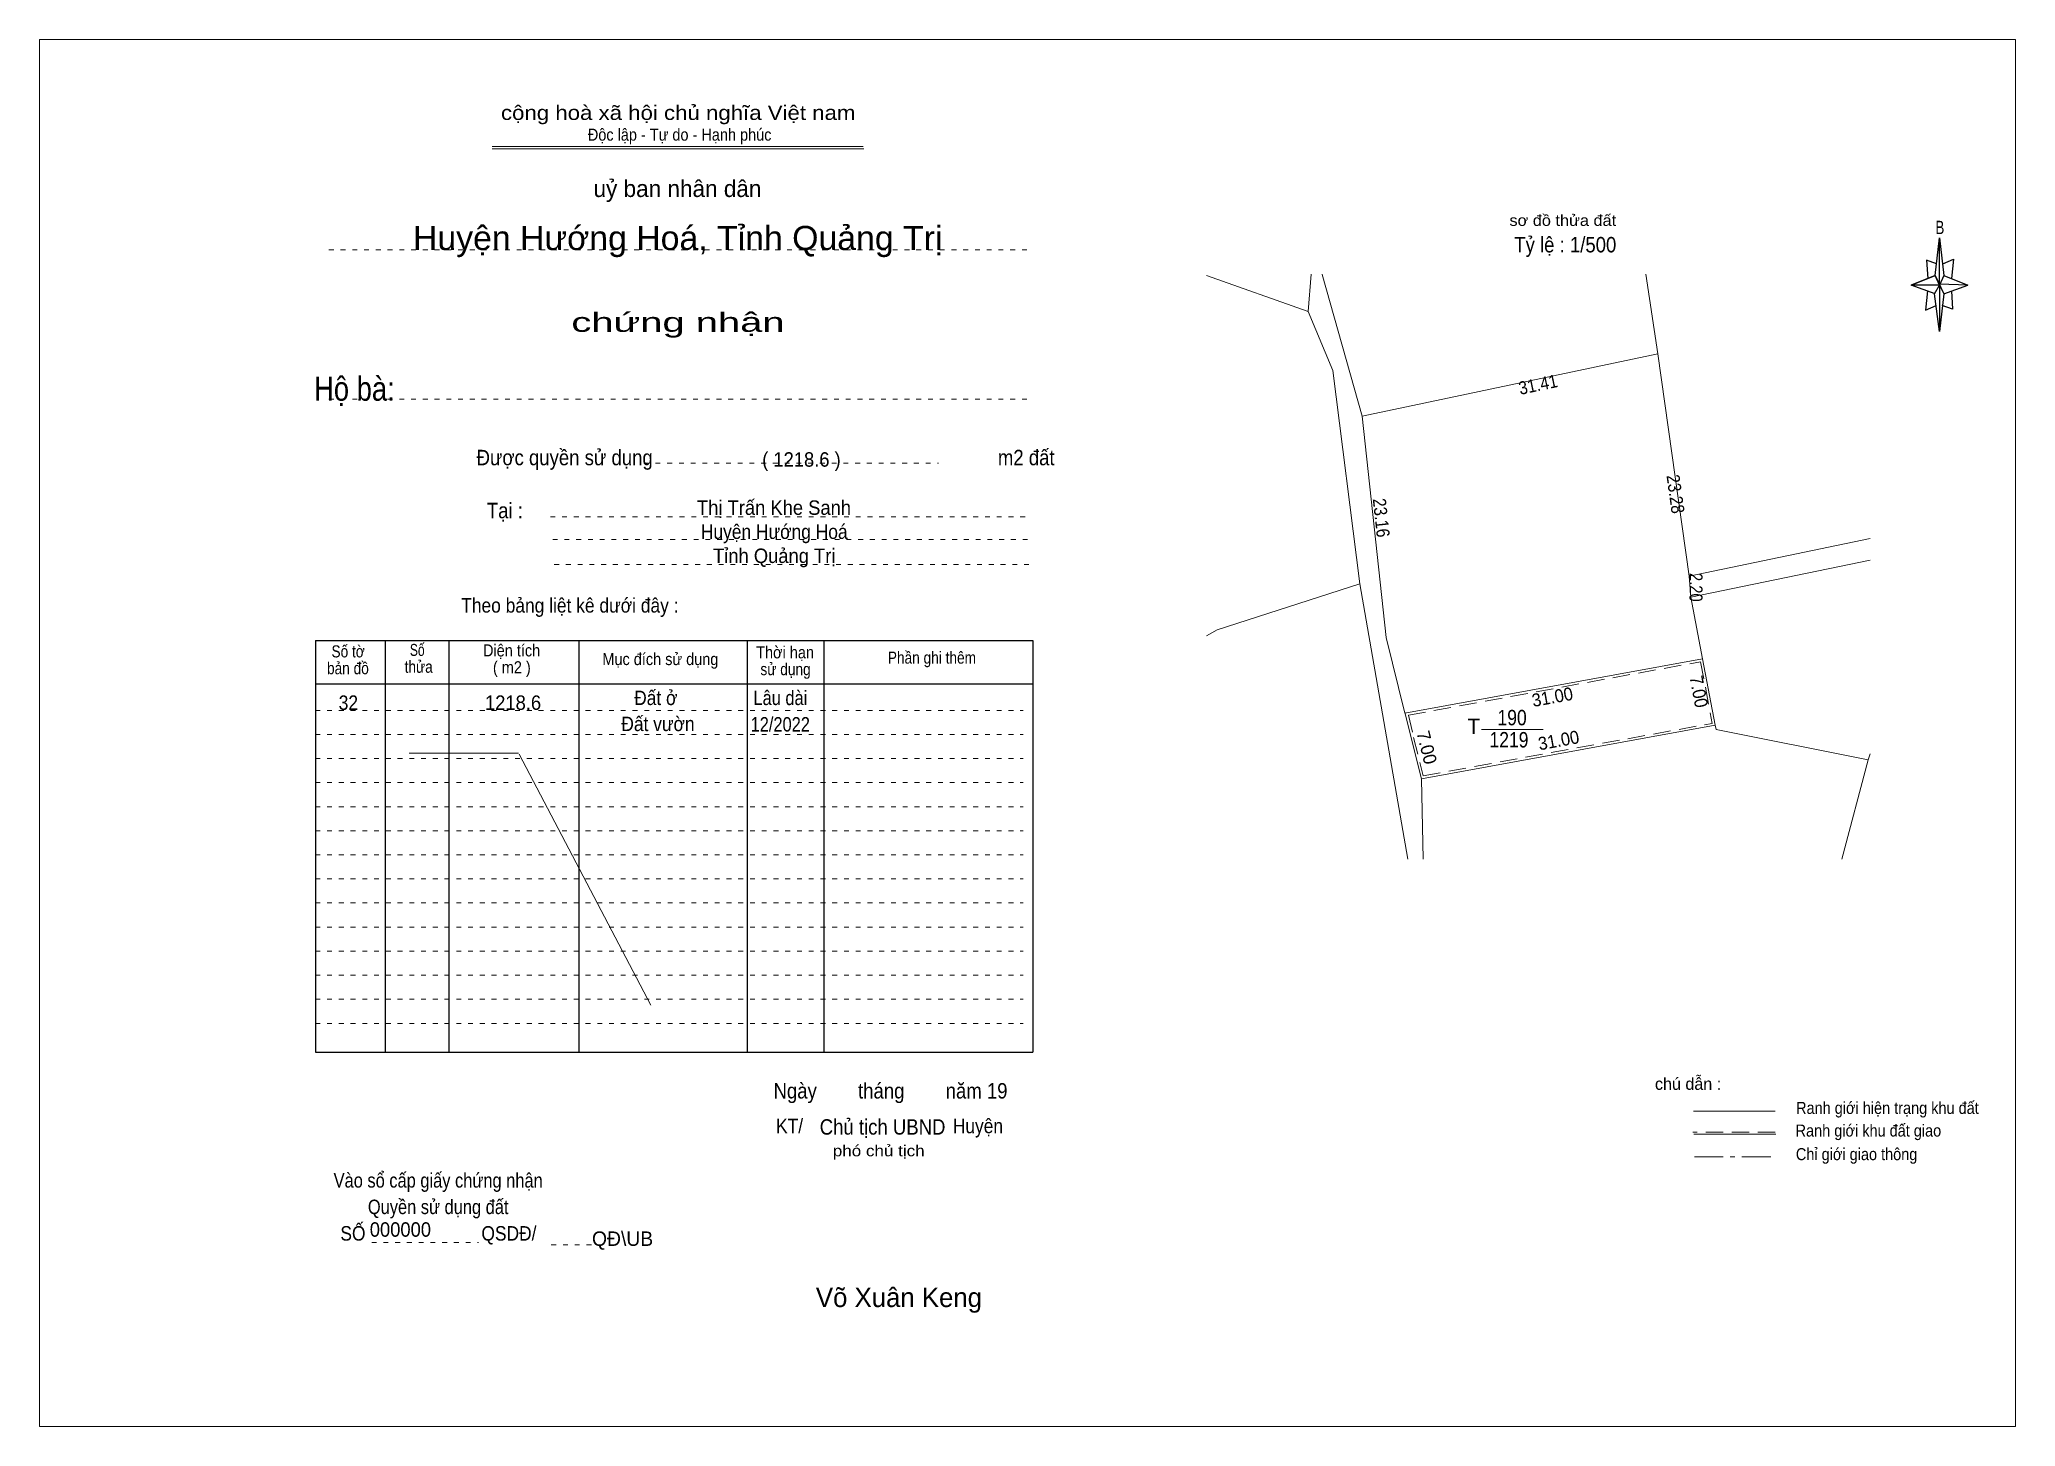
# Model space of a CAD drawing. Header units: centimetres. Extents: x -0.5 to 40.5, y 0 to 28.8.
import ezdxf
from ezdxf.enums import TextEntityAlignment as Align

# ---------------------------------------------------------------- set-up
doc = ezdxf.new("R2010")
doc.units = ezdxf.units.CM
doc.header["$LTSCALE"] = 0.12
for name, pattern in [('DOT_DASHED', [7.7, 5, -1.2, 0.3, -1.2]), ('DOTTED', [1.5, 0.3, -1.2]), ('MEDIUM_DASHED', [4.5, 3, -1.5])]:
    doc.linetypes.add(name, pattern=pattern)
for name, color, linetype, lineweight in [('1', 7, 'DOTTED', 13), ('33', 7, 'Continuous', 13), ('34', 7, 'Continuous', 13), ('5', 7, 'Continuous', 13), ('50', 7, 'Continuous', 25)]:
    doc.layers.add(name, color=color, linetype=linetype, lineweight=lineweight)
doc.layers.add('51', color=7, linetype='Continuous')

msp = doc.modelspace()

# ---------------------------------------------------------------- linework, layer by layer
at = {"layer": '1', "linetype": 'Continuous'}
for p, q in [((8.91, 26.55), (16.62, 26.55)), ((8.91, 26.5), (16.63, 26.5))]:
    msp.add_line(p, q, dxfattribs=at)
at = {"layer": '1'}
for p, q in [((5.52, 24.4), (20.02, 24.4)), ((5.52, 21.3), (20.02, 21.3)), ((12.06, 19.97), (18.18, 19.97)), ((10.12, 18.86), (20.06, 18.86)), ((10.17, 18.39), (20.11, 18.39)), ((10.2, 17.87), (20.14, 17.87)), ((5.24, 14.84), (19.94, 14.84)), ((5.24, 14.34), (19.94, 14.34)), ((5.24, 13.84), (19.94, 13.84)), ((5.24, 13.34), (19.94, 13.34)), ((5.24, 12.84), (19.94, 12.84)), ((5.24, 12.34), (19.94, 12.34)), ((5.24, 11.84), (19.94, 11.84)), ((5.24, 11.34), (19.94, 11.34)), ((5.24, 10.84), (19.94, 10.84)), ((5.24, 10.34), (19.94, 10.34)), ((5.24, 9.84), (19.94, 9.84)), ((5.24, 9.34), (19.94, 9.34)), ((5.24, 8.84), (19.94, 8.84)), ((5.24, 8.34), (19.94, 8.34)), ((6.41, 3.79), (8.63, 3.79)), ((10.14, 3.74), (11.2, 3.74))]:
    msp.add_line(p, q, dxfattribs=at)
at = {"layer": '1', "linetype": 'Continuous', "lineweight": 25}
for p, q in [((5.24, 16.29), (20.14, 16.29)), ((5.24, 16.29), (5.24, 7.74)), ((6.69, 16.29), (6.69, 7.74)), ((8.01, 16.29), (8.01, 7.74)), ((10.71, 16.29), (10.71, 7.74)), ((14.21, 16.29), (14.21, 7.74)), ((15.8, 16.29), (15.8, 7.74)), ((20.14, 16.29), (20.14, 7.74)), ((5.24, 15.39), (20.14, 15.39)), ((5.24, 7.74), (20.14, 7.74))]:
    msp.add_line(p, q, dxfattribs=at)
at = {"layer": '1', "linetype": 'Continuous'}
msp.add_lwpolyline([(-0.49, -0.03), (40.55, -0.03), (40.55, 28.77), (-0.49, 28.77)], close=True, dxfattribs=at)
at = {"layer": '33'}
msp.add_line((29.46, 14.44), (30.74, 14.44), dxfattribs=at)
at = {"layer": '34'}
for p, q in [((33.12, 22.24), (32.87, 23.9)), ((33.77, 17.63), (37.53, 18.41)), ((33.81, 17.19), (37.53, 17.96)), ((26.93, 17.47), (27.93, 11.75)), ((28.21, 13.42), (34.31, 14.53)), ((36.94, 11.75), (37.49, 13.81)), ((37.53, 13.94), (37.49, 13.81)), ((28.21, 13.42), (28.25, 11.75))]:
    msp.add_line(p, q, dxfattribs=at)
at = {"layer": '34', "linetype": 'MEDIUM_DASHED'}
msp.add_line((28.25, 13.48), (34.25, 14.57), dxfattribs=at)
at = {"layer": '34'}
for points in [[(25.92, 23.9), (25.86, 23.12), (23.75, 23.87)], [(26.15, 23.9), (26.15, 23.89), (26.98, 20.95)], [(25.86, 23.12), (26.37, 21.9), (26.93, 17.47)], [(34.05, 15.91), (33.81, 17.19), (33.77, 17.63), (33.12, 22.24), (26.98, 20.95), (27.48, 16.35), (27.87, 14.78)], [(26.93, 17.47), (23.97, 16.51), (23.75, 16.39)], [(37.49, 13.81), (34.33, 14.44), (34.31, 14.53)]]:
    msp.add_lwpolyline(points, dxfattribs=at)
at = {"layer": '5'}
for points in [[(27.87, 14.78), (34.05, 15.91), (34.31, 14.53)], [(27.87, 14.8), (28, 14.27), (28.21, 13.42)]]:
    msp.add_lwpolyline(points, dxfattribs=at)
at = {"layer": '5', "linetype": 'MEDIUM_DASHED'}
for points in [[(27.94, 14.74), (34.01, 15.85), (34.25, 14.57)], [(27.94, 14.74), (28.05, 14.28), (28.25, 13.48)]]:
    msp.add_lwpolyline(points, dxfattribs=at)
at = {"layer": '50'}
for p, q in [((38.88, 23.87), (38.97, 24.65)), ((39.06, 23.87), (39.56, 23.67)), ((38.88, 23.49), (38.38, 23.67)), ((39.06, 23.49), (38.97, 22.71)), ((39.22, 23.55), (39.24, 23.17)), ((39.24, 23.17), (39.03, 23.25))]:
    msp.add_line(p, q, dxfattribs=at)
at = {"layer": '50', "lineweight": 13}
for p, q in [((7.19, 13.95), (9.46, 13.95)), ((9.47, 13.93), (12.21, 8.72)), ((35.56, 6.52), (33.86, 6.52)), ((35.57, 6.04), (33.87, 6.04))]:
    msp.add_line(p, q, dxfattribs=at)
at = {"layer": '50', "linetype": 'MEDIUM_DASHED', "lineweight": 13}
msp.add_line((35.56, 6.08), (33.85, 6.08), dxfattribs=at)
at = {"layer": '50', "linetype": 'DOT_DASHED', "lineweight": 13}
msp.add_line((33.88, 5.57), (35.59, 5.57), dxfattribs=at)
at = {"layer": '50'}
for points in [[(38.97, 24.65), (39.06, 23.87), (38.97, 23.67)], [(38.97, 23.67), (38.38, 23.67), (38.88, 23.87), (39.06, 23.49), (39.56, 23.67), (38.97, 23.69)], [(38.97, 23.67), (38.97, 22.71), (38.87, 23.49)]]:
    msp.add_lwpolyline(points, close=True, dxfattribs=at)
for points in [[(38.97, 23.67), (38.88, 23.87), (38.38, 23.67)], [(38.91, 24.11), (38.7, 24.19), (38.73, 23.81)], [(39.04, 24.11), (39.26, 24.21), (39.22, 23.81)], [(38.72, 23.55), (38.68, 23.15), (38.9, 23.25)], [(38.97, 23.67), (39.06, 23.49), (39.56, 23.67)]]:
    msp.add_lwpolyline(points, dxfattribs=at)

# ---------------------------------------------------------------- texts
at = {"layer": '1'}
for s, height, width, p in [('cộng hoà xã hội chủ nghĩa Việt nam', 0.3, 1.15, (12.775, 27.1)), ('Độc lập - Tự do - Hạnh phúc', 0.25, 0.9, (12.805, 26.67)), ('chứng nhận', 0.4, 1.55, (12.77, 22.7)), ('Được quyền sử dụng                                                                   m2 đất', 0.32, 0.9, (14.59, 19.93)), ('Tại :', 0.32, 0.9, (9.175, 18.83)), ('Theo bảng liệt kê dưới đây :', 0.3, 0.9, (10.525, 16.87)), ('Số tờ', 0.25, 0.85, (5.92, 15.94)), ('Số ', 0.25, 0.75, (7.39, 15.97)), ('Diện tích', 0.25, 0.9, (9.315, 15.96)), ('Mục đích sử dụng', 0.25, 0.9, (12.405, 15.78)), ('Thời hạn', 0.25, 0.9, (14.995, 15.92)), ('Phần ghi thêm', 0.25, 0.85, (18.045, 15.81)), ('bản đồ', 0.25, 0.85, (5.915, 15.59)), ('thửa', 0.25, 0.85, (7.385, 15.62)), ('( m2 )', 0.25, 0.9, (9.32, 15.61)), ('sử dụng', 0.25, 0.85, (15.005, 15.57)), ('Ngày        tháng        năm 19', 0.32, 0.9, (17.185, 6.78)), ('Chủ tịch UBND', 0.32, 0.9, (17.02, 6.03)), ('Vào sổ cấp giấy chứng nhận', 0.3, 0.85, (7.79, 4.93)), ('Quyền sử dụng đất', 0.3, 0.85, (7.79, 4.38)), ('SỐ                        QSDĐ/', 0.3, 0.9, (7.795, 3.83))]:
    msp.add_text(s, height=height, dxfattribs=dict(at, width=width)).set_placement(p, align=Align.CENTER)
msp.add_text('uỷ ban nhân dân', height=0.35, dxfattribs=at).set_placement((12.76, 25.5), align=Align.CENTER)
at = {"layer": '33', "width": 0.85}
for s, p in [('190', (30.095, 14.53)), ('1219', (30.03, 14.07))]:
    msp.add_text(s, height=0.32, dxfattribs=at).set_placement(p, align=Align.CENTER)
at = {"layer": '33'}
msp.add_text('T', height=0.32, dxfattribs=at).set_placement((29.43, 14.35), align=Align.RIGHT)
at = {"layer": '34'}
for s, height, width, p in [('Huyện Hướng Hoá, Tỉnh Quảng Trị', 0.5, 1.05, (12.765, 24.4)), ('Hộ bà:', 0.5, 0.85, (6.05, 21.27)), ('( 1218.6 )', 0.3, 0.95, (15.335, 19.9)), ('Thị Trấn Khe Sanh', 0.3, 0.95, (14.765, 18.9)), ('Huyện Hướng Hoá', 0.3, 0.9, (14.77, 18.4)), ('Tỉnh Quảng Trị', 0.3, 0.95, (14.77, 17.9)), ('32', 0.3, 0.9, (5.925, 14.85)), ('1218.6', 0.3, 0.95, (9.345, 14.85)), ('000000', 0.3, 0.95, (7.005, 3.91))]:
    msp.add_text(s, height=height, dxfattribs=dict(at, width=width)).set_placement(p, align=Align.CENTER)
at = {"layer": '50'}
for s, height, width, p in [('sơ đồ thửa đất ', 0.23, 1.1, (31.195, 24.9)), ('B', 0.2756, 0.75, (38.98, 24.73)), ('Đất ở ', 0.3, 0.9, (12.36, 14.95)), ('Lâu dài ', 0.3, 0.85, (14.945, 14.95)), ('Đất vườn', 0.3, 0.9, (12.355, 14.41)), ('12/2022', 0.3, 0.85, (14.895, 14.4)), ('Ranh giới hiện trạng khu đất', 0.25, 0.9, (37.89, 6.46)), ('KT/                               Huyện ', 0.3, 0.9, (17.215, 6.06)), ('Ranh giới khu đất giao', 0.25, 0.9, (37.495, 5.99)), ('phó chủ tịch', 0.23, 1.15, (16.94, 5.58)), ('Chỉ giới giao thông', 0.25, 0.9, (37.25, 5.5))]:
    msp.add_text(s, height=height, dxfattribs=dict(at, width=width)).set_placement(p, align=Align.CENTER)
for s, height, p in [('chú dẫn :', 0.25, (33.75, 6.96)), ('QĐ\\UB', 0.3, (11.62, 3.72)), ('Võ Xuân Keng', 0.4, (17.36, 2.45))]:
    msp.add_text(s, height=height, dxfattribs=at).set_placement(p, align=Align.CENTER)
at = {"layer": '51', "width": 0.9}
msp.add_text('Tỷ lệ : 1/500', height=0.32, dxfattribs=at).set_placement((30.14, 24.35))
at = {"layer": '51'}
for s, rotation, width, p in [('31.41', 11.85, 0.9, (30.6623, 21.4744)), ('23.28', 277.925, 0.9, (33.3566, 19.3136)), ('23.16', 276.247, 0.9, (27.2444, 18.8247)), ('2.20', 270, 0.85, (33.78, 17.395)), ('31.00', 10.343, 0.95, (30.9558, 14.9859)), ('7.00', 280.703, 0.95, (33.8414, 15.2051)), ('31.00', 10.343, 0.95, (31.0858, 14.0859))]:
    msp.add_text(s, height=0.27, rotation=rotation, dxfattribs=dict(at, width=width)).set_placement(p, align=Align.CENTER)
msp.add_text('7.00', height=0.27, rotation=283.972, dxfattribs=at).set_placement((28.1927, 14.0376), align=Align.CENTER)

doc.saveas('drawing.dxf')
